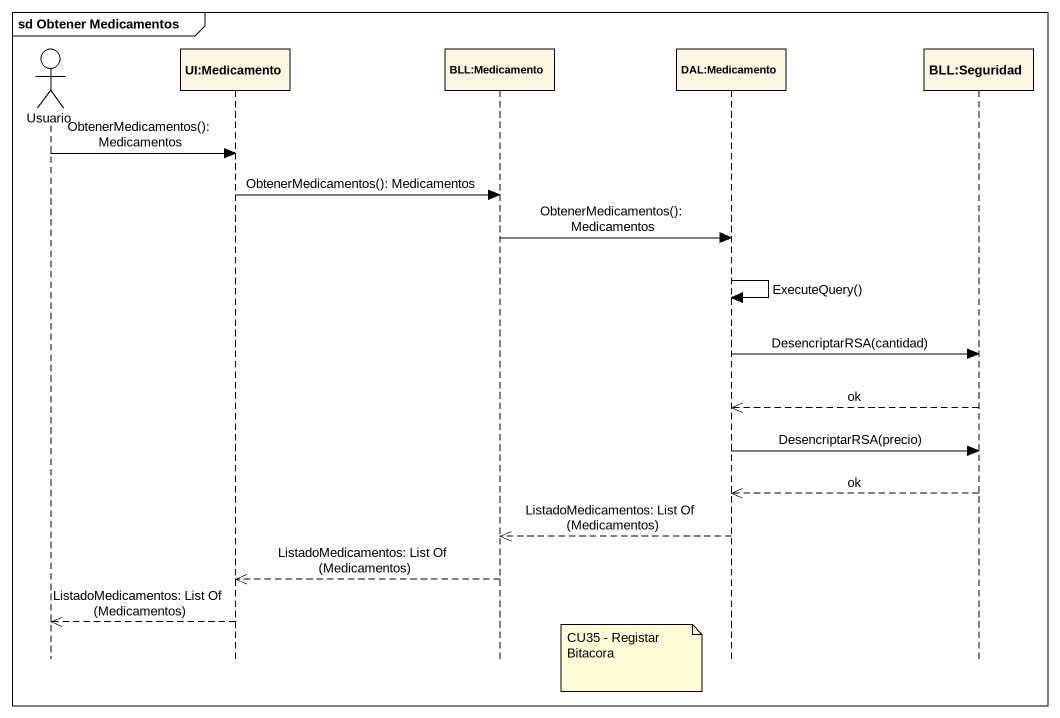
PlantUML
@startuml
mainframe sd Obtener Medicamentos
hide footbox
actor Usuario
participant "UI:Medicamento" as UI_Medicamento
participant "BLL:Medicamento" as BLL_Medicamento
participant "DAL:Medicamento" as DAL_Medicamento
participant "BLL:Seguridad" as BLL_Seguridad

Usuario -> UI_Medicamento : ObtenerMedicamentos(): Medicamentos
UI_Medicamento -> BLL_Medicamento : ObtenerMedicamentos(): Medicamentos
BLL_Medicamento -> DAL_Medicamento : ObtenerMedicamentos(): Medicamentos
DAL_Medicamento -> DAL_Medicamento : ExecuteQuery()
DAL_Medicamento -> BLL_Seguridad : DesencriptarRSA(cantidad)
BLL_Seguridad -->> DAL_Medicamento : ok
DAL_Medicamento -> BLL_Seguridad : DesencriptarRSA(precio)
BLL_Seguridad -->> DAL_Medicamento : ok
DAL_Medicamento -->> BLL_Medicamento : ListadoMedicamentos: List Of (Medicamentos)
BLL_Medicamento -->> UI_Medicamento : ListadoMedicamentos: List Of (Medicamentos)
UI_Medicamento -->> Usuario : ListadoMedicamentos: List Of (Medicamentos)
note left of DAL_Medicamento : CU35 - Registar Bitacora
@enduml
